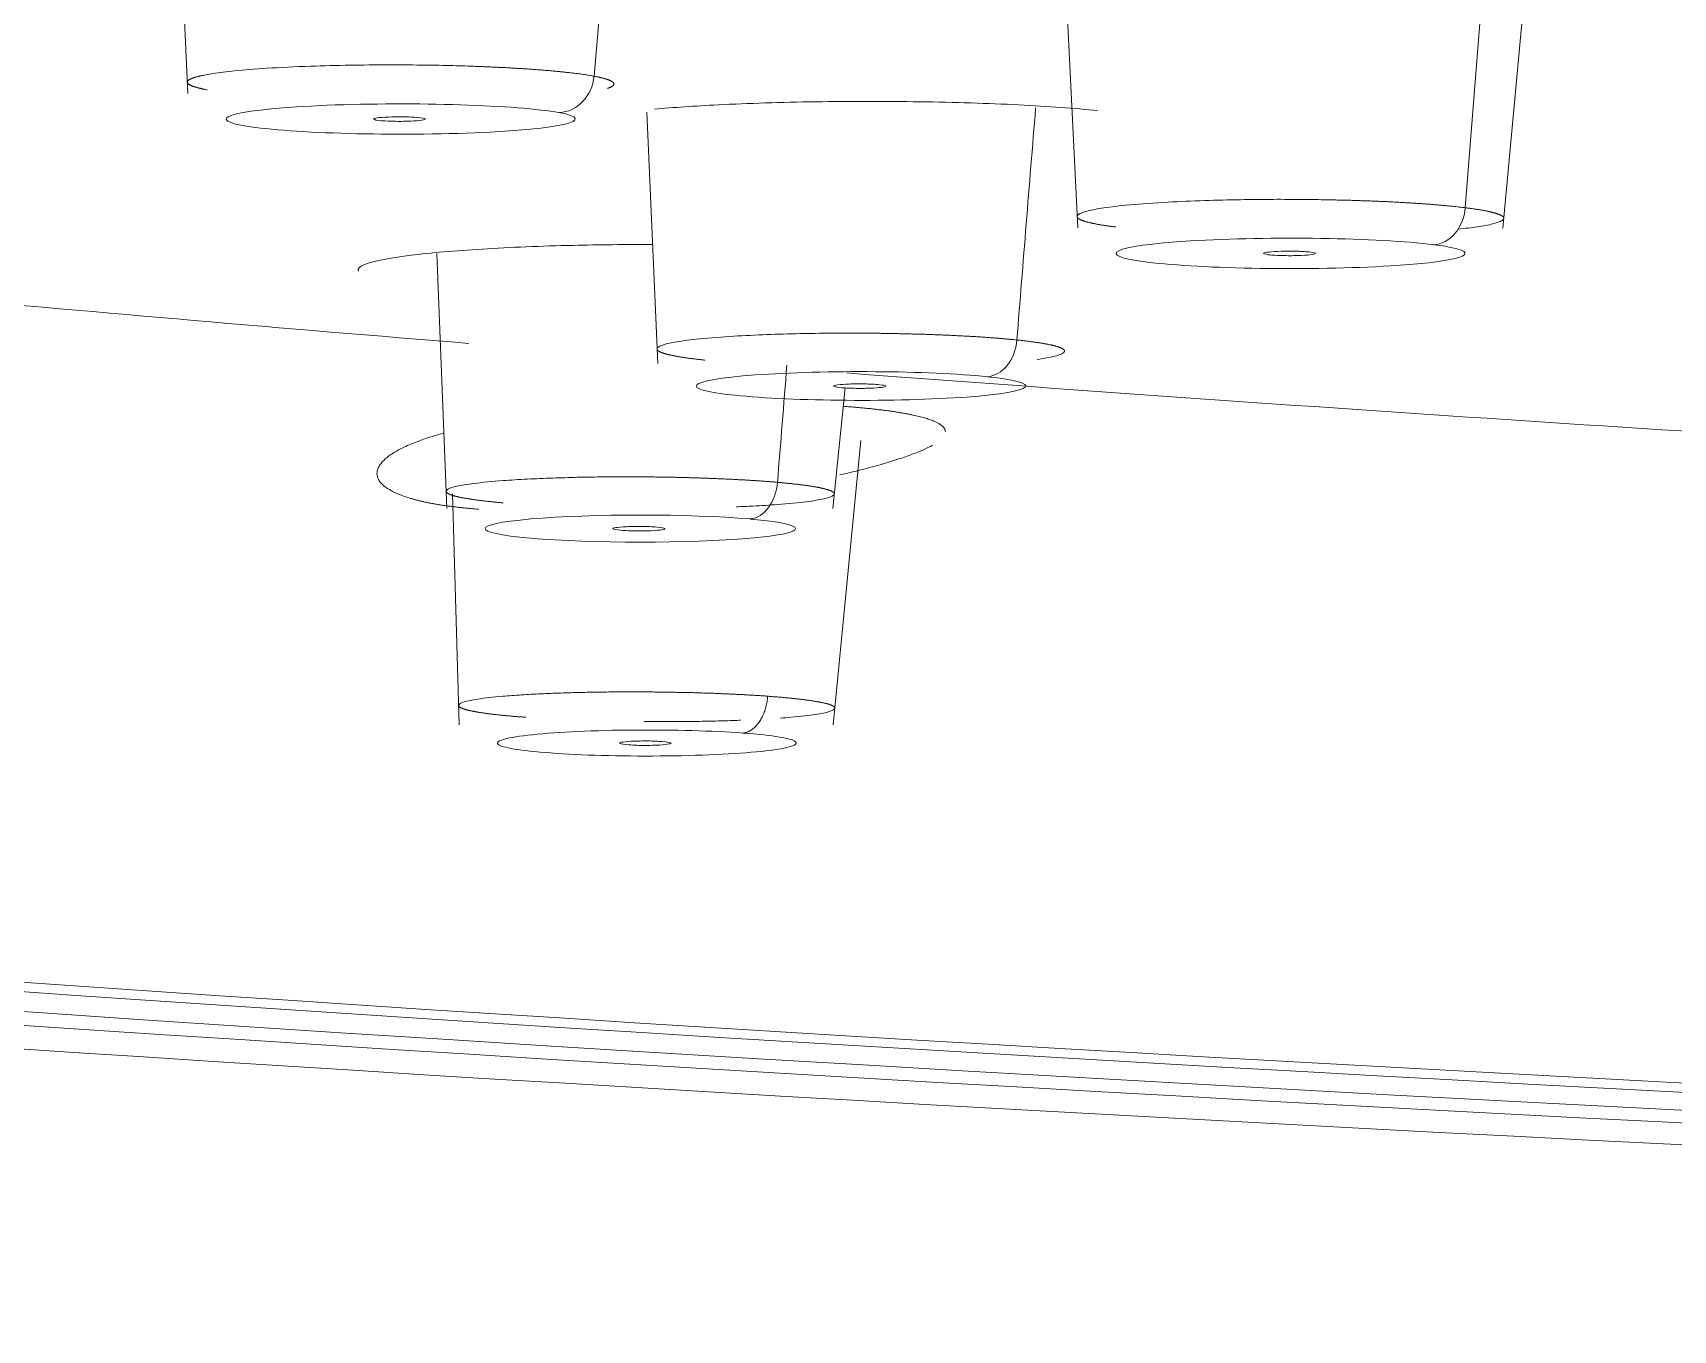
# Model space of a CAD drawing. Extents: x 19821 to 22981, y -91 to 2224.
# Drawn here: x 20616.05 to 20628.71, y 1291.2 to 1301.22 of the extents above; entities that cross this region are included whole.
import ezdxf

# ---------------------------------------------------------------- set-up
doc = ezdxf.new("R2010")
doc.units = 0
doc.header["$LTSCALE"] = 10
doc.header["$MEASUREMENT"] = 0
doc.layers.add('1', color=7, linetype='CONTINUOUS')

msp = doc.modelspace()

# ---------------------------------------------------------------- linework, layer by layer
at = {"layer": '1', "color": 7, "linetype": 'Continuous', "lineweight": 18}
for p, q in [((20617.155, 1302.668), (20617.244, 1300.754)), ((20627.399, 1299.716), (20627.647, 1302.407)), ((20624.028, 1301.508), (20624.116, 1299.717)), ((20620.788, 1300.61), (20620.873, 1298.671)), ((20619.167, 1299.52), (20619.245, 1297.55)), ((20622.224, 1297.55), (20622.319, 1298.482)), ((20622.228, 1295.879), (20622.442, 1298.074)), ((20619.287, 1297.663), (20619.34, 1295.88))]:
    msp.add_line(p, q, dxfattribs=at)
at = {"layer": '1', "color": 7, "linetype": 'Continuous', "lineweight": 13}
for p, q in [((20620.381, 1300.888), (20620.538, 1302.685)), ((20627.108, 1299.873), (20627.308, 1302.401))]:
    msp.add_line(p, q, dxfattribs=at)
at = {"layer": '1', "color": 7, "linetype": 'Continuous', "lineweight": 18}
for centre, major_axis, ratio, start_param, end_param in [((20690.341, 1301.967), (121.8, 0), 0.087156, 1.570796, 4.70718), ((20690.341, 1301.967), (-120.85, 0), 0.087156, 4.712389, 7.853982), ((20690.341, 1301.967), (119.464, 0), 0.087156, 3.216942, 4.712389), ((20690.341, 1302.016), (119.248, 0), 0.087156, 3.248753, 4.705425), ((20620.11, 1300.906), (0.055, 0.295), 0.902753, 3.345852, 4.820168), ((20618.888, 1300.557), (-1.348, 0), 0.087156, 3.578261, 6.718759), ((20618.888, 1300.558), (-1.348, 0), 0.087156, 0.436389, 3.577444), ((20690.341, 1301.967), (-123.486, 0), 0.087156, 0.153054, 1.5633), ((20626.864, 1299.886), (0.037, 0.298), 0.815891, 3.293139, 4.767454), ((20625.76, 1299.52), (-1.348, 0), 0.087156, 3.752784, 6.8933), ((20625.759, 1299.52), (-1.348, 0), 0.087156, 0.610912, 3.751986), ((20623.418, 1298.866), (0.031, 0.298), 0.762823, 3.277182, 4.742541), ((20622.443, 1298.496), (-1.274, 0), 0.087155, 3.840799, 6.980135), ((20622.441, 1298.496), (-1.274, 0), 0.087156, 0.699289, 3.838459), ((20621.587, 1297.768), (0.026, 0.299), 0.703899, 3.265169, 4.721551), ((20620.74, 1297.395), (-1.2, 0), 0.087155, 3.92835, 7.067044), ((20620.737, 1297.395), (-1.2, 0), 0.087156, 0.78689, 3.925315)]:
    msp.add_ellipse(centre, major_axis=major_axis, ratio=ratio, start_param=start_param, end_param=end_param, dxfattribs=at)
at = {"layer": '1', "color": 7, "linetype": 'Continuous', "lineweight": 13}
for start_param, end_param in [(0.707251, 0.820299), (0.857998, 0.973354)]:
    msp.add_ellipse((20690.341, 1305.454), major_axis=(-104, 0), ratio=0.087156, start_param=start_param, end_param=end_param, dxfattribs=at)
at = {"layer": '1', "color": 7, "linetype": 'Continuous', "lineweight": 18}
for points, knots in [([(20617.394, 1300.783), (20617.391, 1300.783), (20617.386, 1300.784), (20617.377, 1300.786), (20617.369, 1300.788), (20617.361, 1300.789), (20617.353, 1300.791), (20617.345, 1300.793), (20617.338, 1300.795), (20617.331, 1300.796), (20617.324, 1300.798), (20617.317, 1300.8), (20617.311, 1300.802), (20617.305, 1300.803), (20617.299, 1300.805), (20617.293, 1300.807), (20617.288, 1300.809), (20617.283, 1300.811), (20617.278, 1300.812), (20617.273, 1300.814), (20617.269, 1300.816), (20617.265, 1300.818), (20617.262, 1300.82), (20617.258, 1300.822), (20617.255, 1300.824), (20617.252, 1300.825), (20617.25, 1300.827), (20617.247, 1300.829), (20617.246, 1300.831), (20617.244, 1300.833), (20617.242, 1300.835), (20617.241, 1300.837), (20617.241, 1300.839), (20617.24, 1300.841), (20617.24, 1300.843), (20617.24, 1300.844), (20617.241, 1300.846), (20617.241, 1300.848), (20617.243, 1300.85), (20617.244, 1300.852), (20617.246, 1300.854), (20617.248, 1300.856), (20617.25, 1300.858), (20617.253, 1300.86), (20617.256, 1300.862), (20617.259, 1300.864), (20617.263, 1300.866), (20617.267, 1300.867), (20617.271, 1300.869), (20617.276, 1300.871), (20617.28, 1300.873), (20617.286, 1300.875), (20617.291, 1300.877), (20617.297, 1300.879), (20617.303, 1300.881), (20617.31, 1300.883), (20617.317, 1300.884), (20617.324, 1300.886), (20617.332, 1300.888), (20617.364, 1300.896), (20617.442, 1300.91), (20617.608, 1300.931), (20617.857, 1300.951), (20618.163, 1300.966), (20618.485, 1300.974), (20618.774, 1300.976), (20619.034, 1300.975), (20619.257, 1300.971), (20619.405, 1300.967), (20619.492, 1300.963), (20619.533, 1300.962), (20619.572, 1300.96), (20619.612, 1300.958), (20619.651, 1300.956), (20619.689, 1300.955), (20619.726, 1300.953), (20619.763, 1300.95), (20619.799, 1300.948), (20619.834, 1300.946), (20619.868, 1300.944), (20619.902, 1300.942), (20619.935, 1300.939), (20619.967, 1300.937), (20619.998, 1300.934), (20620.029, 1300.932), (20620.058, 1300.929), (20620.087, 1300.926), (20620.115, 1300.924), (20620.142, 1300.921), (20620.168, 1300.918), (20620.194, 1300.915), (20620.218, 1300.912), (20620.241, 1300.91), (20620.264, 1300.907), (20620.286, 1300.904), (20620.307, 1300.901), (20620.326, 1300.898), (20620.345, 1300.894), (20620.364, 1300.891), (20620.375, 1300.889), (20620.381, 1300.888)], [0, 0, 0, 0, 0.004085, 0.008179, 0.01228, 0.01639, 0.020507, 0.024632, 0.028765, 0.032907, 0.037056, 0.041213, 0.045379, 0.049552, 0.053733, 0.057922, 0.06212, 0.066325, 0.070538, 0.074759, 0.078989, 0.083226, 0.087471, 0.091725, 0.095986, 0.100255, 0.104533, 0.108818, 0.113111, 0.117413, 0.121722, 0.12604, 0.130365, 0.134698, 0.13904, 0.143389, 0.147747, 0.152113, 0.156486, 0.160868, 0.165258, 0.169655, 0.174061, 0.178475, 0.182897, 0.187327, 0.191765, 0.196211, 0.200665, 0.205127, 0.209597, 0.214075, 0.218561, 0.223056, 0.227558, 0.232069, 0.236587, 0.241114, 0.245648, 0.250191, 0.297762, 0.355246, 0.422636, 0.499927, 0.562657, 0.619022, 0.66901, 0.71261, 0.749816, 0.758314, 0.766783, 0.775225, 0.783637, 0.792021, 0.800377, 0.808705, 0.817003, 0.825274, 0.833516, 0.841729, 0.849914, 0.85807, 0.866198, 0.874297, 0.882368, 0.89041, 0.898424, 0.906409, 0.914365, 0.922293, 0.930193, 0.938063, 0.945905, 0.953719, 0.961504, 0.96926, 0.976988, 0.984687, 0.992358, 1, 1, 1, 1]), ([(20620.381, 1300.888), (20620.383, 1300.888), (20620.389, 1300.887), (20620.398, 1300.885), (20620.406, 1300.883), (20620.414, 1300.882), (20620.422, 1300.88), (20620.43, 1300.878), (20620.437, 1300.876), (20620.444, 1300.875), (20620.451, 1300.873), (20620.458, 1300.871), (20620.464, 1300.869), (20620.47, 1300.868), (20620.476, 1300.866), (20620.482, 1300.864), (20620.487, 1300.862), (20620.492, 1300.86), (20620.497, 1300.858), (20620.501, 1300.857), (20620.506, 1300.855), (20620.51, 1300.853), (20620.513, 1300.851), (20620.517, 1300.849), (20620.52, 1300.847), (20620.523, 1300.845), (20620.525, 1300.844), (20620.527, 1300.842), (20620.529, 1300.84), (20620.531, 1300.838), (20620.532, 1300.836), (20620.533, 1300.834), (20620.534, 1300.832), (20620.535, 1300.83), (20620.535, 1300.828), (20620.535, 1300.826), (20620.534, 1300.824), (20620.533, 1300.823), (20620.532, 1300.821), (20620.531, 1300.819), (20620.529, 1300.817), (20620.527, 1300.815), (20620.525, 1300.813), (20620.522, 1300.811), (20620.519, 1300.809), (20620.516, 1300.807), (20620.512, 1300.805), (20620.508, 1300.803), (20620.504, 1300.801), (20620.499, 1300.8), (20620.495, 1300.798), (20620.49, 1300.796), (20620.486, 1300.795), (20620.485, 1300.794)], [0, 0, 0, 0, 0.018738, 0.037515, 0.05633, 0.075182, 0.094073, 0.113001, 0.131968, 0.150973, 0.170016, 0.189096, 0.208215, 0.227372, 0.246567, 0.2658, 0.285071, 0.304379, 0.323726, 0.343111, 0.362534, 0.381995, 0.401494, 0.42103, 0.440605, 0.460218, 0.479868, 0.499557, 0.519284, 0.539048, 0.558851, 0.578691, 0.598569, 0.618486, 0.63844, 0.658432, 0.678462, 0.69853, 0.718636, 0.73878, 0.758962, 0.779181, 0.799439, 0.819734, 0.840067, 0.860439, 0.880848, 0.901294, 0.921779, 0.942302, 0.962862, 0.983461, 1, 1, 1, 1]), ([(20620.847, 1300.634), (20620.993, 1300.647), (20621.373, 1300.672), (20622.083, 1300.695), (20622.902, 1300.695), (20623.689, 1300.67), (20624.093, 1300.641), (20624.272, 1300.622)], [0, 0, 0, 0, 0.162315, 0.371736, 0.581157, 0.790579, 1, 1, 1, 1]), ([(20624.409, 1299.724), (20624.405, 1299.724), (20624.397, 1299.725), (20624.386, 1299.727), (20624.374, 1299.728), (20624.363, 1299.73), (20624.351, 1299.731), (20624.34, 1299.733), (20624.33, 1299.734), (20624.319, 1299.736), (20624.309, 1299.738), (20624.299, 1299.739), (20624.289, 1299.741), (20624.279, 1299.743), (20624.27, 1299.744), (20624.261, 1299.746), (20624.252, 1299.748), (20624.243, 1299.75), (20624.235, 1299.751), (20624.227, 1299.753), (20624.219, 1299.755), (20624.211, 1299.757), (20624.204, 1299.758), (20624.197, 1299.76), (20624.19, 1299.762), (20624.183, 1299.764), (20624.177, 1299.765), (20624.171, 1299.767), (20624.165, 1299.769), (20624.16, 1299.771), (20624.154, 1299.773), (20624.149, 1299.775), (20624.145, 1299.777), (20624.14, 1299.778), (20624.136, 1299.78), (20624.133, 1299.782), (20624.129, 1299.784), (20624.126, 1299.786), (20624.123, 1299.788), (20624.121, 1299.79), (20624.118, 1299.792), (20624.117, 1299.794), (20624.115, 1299.796), (20624.114, 1299.797), (20624.113, 1299.799), (20624.112, 1299.801), (20624.112, 1299.803), (20624.112, 1299.805), (20624.112, 1299.807), (20624.112, 1299.809), (20624.113, 1299.811), (20624.115, 1299.813), (20624.116, 1299.815), (20624.118, 1299.817), (20624.12, 1299.819), (20624.123, 1299.821), (20624.126, 1299.823), (20624.129, 1299.825), (20624.133, 1299.827), (20624.149, 1299.835), (20624.196, 1299.85), (20624.316, 1299.873), (20624.517, 1299.896), (20624.786, 1299.916), (20625.083, 1299.928), (20625.361, 1299.935), (20625.617, 1299.938), (20625.843, 1299.937), (20625.996, 1299.935), (20626.088, 1299.933), (20626.131, 1299.932), (20626.173, 1299.931), (20626.215, 1299.93), (20626.257, 1299.929), (20626.298, 1299.927), (20626.338, 1299.926), (20626.378, 1299.925), (20626.418, 1299.923), (20626.457, 1299.921), (20626.495, 1299.92), (20626.532, 1299.918), (20626.569, 1299.916), (20626.606, 1299.914), (20626.641, 1299.912), (20626.676, 1299.91), (20626.711, 1299.908), (20626.744, 1299.906), (20626.777, 1299.904), (20626.809, 1299.901), (20626.84, 1299.899), (20626.871, 1299.896), (20626.9, 1299.894), (20626.929, 1299.891), (20626.957, 1299.889), (20626.985, 1299.886), (20627.011, 1299.884), (20627.037, 1299.881), (20627.061, 1299.878), (20627.085, 1299.875), (20627.101, 1299.874), (20627.108, 1299.873)], [0, 0, 0, 0, 0.004085, 0.008179, 0.01228, 0.01639, 0.020507, 0.024632, 0.028765, 0.032907, 0.037056, 0.041213, 0.045379, 0.049552, 0.053733, 0.057922, 0.06212, 0.066325, 0.070538, 0.074759, 0.078989, 0.083226, 0.087471, 0.091725, 0.095986, 0.100255, 0.104533, 0.108818, 0.113111, 0.117413, 0.121722, 0.12604, 0.130365, 0.134698, 0.13904, 0.143389, 0.147747, 0.152113, 0.156486, 0.160868, 0.165258, 0.169655, 0.174061, 0.178475, 0.182897, 0.187327, 0.191765, 0.196211, 0.200665, 0.205127, 0.209597, 0.214075, 0.218561, 0.223056, 0.227558, 0.232069, 0.236587, 0.241114, 0.245648, 0.250191, 0.297762, 0.355246, 0.422636, 0.499927, 0.562657, 0.619022, 0.66901, 0.71261, 0.749816, 0.758314, 0.766783, 0.775225, 0.783637, 0.792021, 0.800377, 0.808705, 0.817003, 0.825274, 0.833516, 0.841729, 0.849914, 0.85807, 0.866198, 0.874297, 0.882368, 0.89041, 0.898424, 0.906409, 0.914365, 0.922293, 0.930193, 0.938063, 0.945905, 0.953719, 0.961504, 0.96926, 0.976988, 0.984687, 0.992358, 1, 1, 1, 1]), ([(20627.108, 1299.873), (20627.112, 1299.872), (20627.12, 1299.871), (20627.132, 1299.87), (20627.144, 1299.868), (20627.155, 1299.867), (20627.166, 1299.865), (20627.177, 1299.863), (20627.188, 1299.862), (20627.198, 1299.86), (20627.209, 1299.859), (20627.219, 1299.857), (20627.229, 1299.855), (20627.238, 1299.854), (20627.248, 1299.852), (20627.257, 1299.85), (20627.266, 1299.848), (20627.274, 1299.847), (20627.283, 1299.845), (20627.291, 1299.843), (20627.299, 1299.842), (20627.306, 1299.84), (20627.314, 1299.838), (20627.321, 1299.836), (20627.328, 1299.834), (20627.334, 1299.833), (20627.341, 1299.831), (20627.347, 1299.829), (20627.353, 1299.827), (20627.358, 1299.825), (20627.363, 1299.823), (20627.368, 1299.822), (20627.373, 1299.82), (20627.377, 1299.818), (20627.381, 1299.816), (20627.385, 1299.814), (20627.388, 1299.812), (20627.392, 1299.81), (20627.394, 1299.808), (20627.397, 1299.806), (20627.399, 1299.805), (20627.401, 1299.803), (20627.403, 1299.801), (20627.404, 1299.799), (20627.405, 1299.797), (20627.406, 1299.795), (20627.406, 1299.793), (20627.406, 1299.791), (20627.406, 1299.789), (20627.405, 1299.787), (20627.404, 1299.785), (20627.403, 1299.783), (20627.402, 1299.781), (20627.4, 1299.779), (20627.397, 1299.777), (20627.395, 1299.775), (20627.392, 1299.774), (20627.389, 1299.772), (20627.385, 1299.77), (20627.369, 1299.762), (20627.322, 1299.746), (20627.213, 1299.725), (20627.108, 1299.713), (20627.052, 1299.707)], [0, 0, 0, 0, 0.010015, 0.02005, 0.030106, 0.040182, 0.050278, 0.060395, 0.070532, 0.080689, 0.090866, 0.101064, 0.111283, 0.121521, 0.13178, 0.142059, 0.152359, 0.162678, 0.173019, 0.183379, 0.19376, 0.204161, 0.214582, 0.225024, 0.235486, 0.245968, 0.25647, 0.266993, 0.277536, 0.288099, 0.298683, 0.309287, 0.319911, 0.330556, 0.34122, 0.351905, 0.362611, 0.373336, 0.384082, 0.394848, 0.405634, 0.416441, 0.427268, 0.438115, 0.448982, 0.45987, 0.470777, 0.481705, 0.492654, 0.503622, 0.514611, 0.52562, 0.536649, 0.547698, 0.558768, 0.569858, 0.580968, 0.592098, 0.603249, 0.614419, 0.730999, 0.872115, 1, 1, 1, 1]), ([(20618.563, 1299.383), (20618.55, 1299.403), (20618.603, 1299.447), (20618.931, 1299.508), (20619.493, 1299.557), (20620.161, 1299.584), (20620.626, 1299.589), (20620.833, 1299.589)], [0, 0, 0, 0, 0.192463, 0.405435, 0.618406, 0.831377, 1, 1, 1, 1]), ([(20621.236, 1298.696), (20621.232, 1298.696), (20621.223, 1298.697), (20621.21, 1298.699), (20621.197, 1298.7), (20621.184, 1298.702), (20621.172, 1298.703), (20621.16, 1298.705), (20621.148, 1298.706), (20621.136, 1298.707), (20621.125, 1298.709), (20621.113, 1298.71), (20621.102, 1298.712), (20621.092, 1298.714), (20621.081, 1298.715), (20621.071, 1298.717), (20621.06, 1298.718), (20621.05, 1298.72), (20621.041, 1298.721), (20621.031, 1298.723), (20621.022, 1298.725), (20621.013, 1298.726), (20621.004, 1298.728), (20620.996, 1298.73), (20620.988, 1298.731), (20620.98, 1298.733), (20620.972, 1298.735), (20620.965, 1298.736), (20620.957, 1298.738), (20620.95, 1298.74), (20620.944, 1298.741), (20620.937, 1298.743), (20620.931, 1298.745), (20620.925, 1298.747), (20620.92, 1298.748), (20620.915, 1298.75), (20620.91, 1298.752), (20620.905, 1298.753), (20620.9, 1298.755), (20620.896, 1298.757), (20620.892, 1298.759), (20620.889, 1298.761), (20620.885, 1298.762), (20620.882, 1298.764), (20620.879, 1298.766), (20620.877, 1298.768), (20620.875, 1298.769), (20620.873, 1298.771), (20620.871, 1298.773), (20620.87, 1298.775), (20620.869, 1298.777), (20620.869, 1298.778), (20620.868, 1298.78), (20620.868, 1298.782), (20620.868, 1298.784), (20620.869, 1298.786), (20620.87, 1298.788), (20620.871, 1298.789), (20620.872, 1298.791), (20620.88, 1298.799), (20620.909, 1298.814), (20621.001, 1298.836), (20621.169, 1298.859), (20621.404, 1298.878), (20621.672, 1298.892), (20621.928, 1298.9), (20622.168, 1298.904), (20622.383, 1298.905), (20622.531, 1298.904), (20622.619, 1298.902), (20622.66, 1298.902), (20622.7, 1298.901), (20622.74, 1298.9), (20622.78, 1298.899), (20622.82, 1298.898), (20622.859, 1298.897), (20622.898, 1298.896), (20622.937, 1298.895), (20622.975, 1298.894), (20623.013, 1298.892), (20623.05, 1298.891), (20623.087, 1298.889), (20623.123, 1298.888), (20623.159, 1298.886), (20623.194, 1298.884), (20623.229, 1298.882), (20623.263, 1298.881), (20623.296, 1298.879), (20623.329, 1298.877), (20623.361, 1298.875), (20623.393, 1298.873), (20623.424, 1298.87), (20623.454, 1298.868), (20623.484, 1298.866), (20623.513, 1298.864), (20623.541, 1298.861), (20623.568, 1298.859), (20623.595, 1298.856), (20623.621, 1298.854), (20623.638, 1298.852), (20623.646, 1298.851)], [0, 0, 0, 0, 0.004177, 0.008358, 0.012545, 0.016736, 0.020932, 0.025132, 0.029338, 0.033548, 0.037763, 0.041983, 0.046207, 0.050436, 0.054671, 0.05891, 0.063153, 0.067402, 0.071655, 0.075913, 0.080176, 0.084444, 0.088717, 0.092994, 0.097276, 0.101563, 0.105855, 0.110152, 0.114453, 0.11876, 0.123071, 0.127387, 0.131708, 0.136033, 0.140364, 0.144699, 0.149039, 0.153384, 0.157734, 0.162089, 0.166448, 0.170813, 0.175182, 0.179556, 0.183935, 0.188319, 0.192708, 0.197101, 0.201499, 0.205903, 0.210311, 0.214724, 0.219142, 0.223564, 0.227992, 0.232425, 0.236862, 0.241304, 0.245751, 0.250203, 0.297933, 0.355466, 0.4228, 0.499933, 0.562539, 0.618842, 0.668829, 0.71249, 0.749814, 0.758139, 0.766446, 0.774737, 0.783011, 0.791268, 0.799508, 0.807731, 0.815938, 0.824127, 0.8323, 0.840455, 0.848594, 0.856715, 0.86482, 0.872908, 0.880979, 0.889033, 0.897069, 0.905089, 0.913092, 0.921078, 0.929047, 0.936999, 0.944933, 0.952851, 0.960752, 0.968636, 0.976502, 0.984352, 0.992184, 1, 1, 1, 1]), ([(20623.646, 1298.851), (20623.65, 1298.851), (20623.659, 1298.85), (20623.672, 1298.849), (20623.685, 1298.847), (20623.697, 1298.846), (20623.71, 1298.844), (20623.722, 1298.843), (20623.734, 1298.841), (20623.746, 1298.84), (20623.757, 1298.838), (20623.768, 1298.837), (20623.779, 1298.835), (20623.79, 1298.834), (20623.801, 1298.832), (20623.811, 1298.831), (20623.821, 1298.829), (20623.831, 1298.828), (20623.841, 1298.826), (20623.851, 1298.824), (20623.86, 1298.823), (20623.869, 1298.821), (20623.877, 1298.819), (20623.886, 1298.818), (20623.894, 1298.816), (20623.902, 1298.814), (20623.91, 1298.813), (20623.917, 1298.811), (20623.924, 1298.809), (20623.931, 1298.808), (20623.938, 1298.806), (20623.944, 1298.804), (20623.951, 1298.803), (20623.956, 1298.801), (20623.962, 1298.799), (20623.967, 1298.797), (20623.972, 1298.796), (20623.977, 1298.794), (20623.982, 1298.792), (20623.986, 1298.79), (20623.99, 1298.789), (20623.993, 1298.787), (20623.997, 1298.785), (20624, 1298.783), (20624.002, 1298.781), (20624.005, 1298.78), (20624.007, 1298.778), (20624.009, 1298.776), (20624.011, 1298.774), (20624.012, 1298.772), (20624.013, 1298.771), (20624.013, 1298.769), (20624.014, 1298.767), (20624.014, 1298.765), (20624.014, 1298.763), (20624.013, 1298.762), (20624.012, 1298.76), (20624.011, 1298.758), (20624.01, 1298.756), (20624.002, 1298.749), (20623.973, 1298.734), (20623.899, 1298.716), (20623.831, 1298.705), (20623.803, 1298.701)], [0, 0, 0, 0, 0.010722, 0.021456, 0.032203, 0.042964, 0.053737, 0.064523, 0.075322, 0.086134, 0.096959, 0.107797, 0.118647, 0.129511, 0.140388, 0.151277, 0.162179, 0.173095, 0.184023, 0.194964, 0.205918, 0.216884, 0.227864, 0.238856, 0.249862, 0.26088, 0.271911, 0.282955, 0.294012, 0.305082, 0.316165, 0.32726, 0.338368, 0.34949, 0.360624, 0.371771, 0.38293, 0.394103, 0.405288, 0.416487, 0.427698, 0.438922, 0.450158, 0.461408, 0.47267, 0.483945, 0.495234, 0.506534, 0.517848, 0.529175, 0.540514, 0.551866, 0.563231, 0.574608, 0.585999, 0.597402, 0.608818, 0.620247, 0.631689, 0.643143, 0.765523, 0.91335, 1, 1, 1, 1]), ([(20622.306, 1298.339), (20622.312, 1298.339), (20622.325, 1298.338), (20622.345, 1298.336), (20622.363, 1298.335), (20622.382, 1298.333), (20622.401, 1298.332), (20622.419, 1298.33), (20622.437, 1298.328), (20622.455, 1298.327), (20622.472, 1298.325), (20622.489, 1298.323), (20622.506, 1298.322), (20622.523, 1298.32), (20622.54, 1298.318), (20622.556, 1298.316), (20622.572, 1298.314), (20622.588, 1298.312), (20622.603, 1298.311), (20622.619, 1298.309), (20622.634, 1298.307), (20622.649, 1298.305), (20622.663, 1298.303), (20622.678, 1298.301), (20622.692, 1298.299), (20622.706, 1298.297), (20622.719, 1298.294), (20622.733, 1298.292), (20622.746, 1298.29), (20622.759, 1298.288), (20622.772, 1298.286), (20622.784, 1298.283), (20622.796, 1298.281), (20622.808, 1298.279), (20622.82, 1298.277), (20622.832, 1298.274), (20622.856, 1298.269), (20622.891, 1298.261), (20622.934, 1298.25), (20622.971, 1298.238), (20623.016, 1298.221), (20623.058, 1298.199), (20623.088, 1298.171), (20623.094, 1298.151), (20623.094, 1298.141)], [0, 0, 0, 0, 0.013337, 0.026625, 0.039863, 0.053054, 0.0662, 0.079301, 0.092358, 0.105375, 0.118351, 0.131289, 0.14419, 0.157055, 0.169887, 0.182686, 0.195455, 0.208194, 0.220905, 0.233591, 0.246252, 0.25889, 0.271507, 0.284105, 0.296684, 0.309247, 0.321796, 0.334332, 0.346856, 0.359371, 0.371877, 0.384378, 0.396873, 0.409366, 0.421857, 0.434349, 0.446842, 0.502349, 0.557785, 0.613287, 0.668992, 0.780521, 0.891754, 1, 1, 1, 1]), ([(20619.488, 1297.545), (20619.482, 1297.545), (20619.47, 1297.546), (20619.451, 1297.548), (20619.433, 1297.549), (20619.415, 1297.551), (20619.397, 1297.552), (20619.38, 1297.554), (20619.363, 1297.556), (20619.345, 1297.558), (20619.329, 1297.56), (20619.312, 1297.562), (20619.295, 1297.564), (20619.279, 1297.566), (20619.263, 1297.568), (20619.247, 1297.57), (20619.231, 1297.572), (20619.216, 1297.574), (20619.201, 1297.577), (20619.186, 1297.579), (20619.171, 1297.582), (20619.156, 1297.584), (20619.142, 1297.587), (20619.128, 1297.589), (20619.114, 1297.592), (20619.1, 1297.595), (20619.087, 1297.598), (20619.074, 1297.6), (20619.061, 1297.603), (20619.048, 1297.606), (20619.035, 1297.609), (20619.023, 1297.612), (20619.01, 1297.615), (20618.998, 1297.619), (20618.987, 1297.622), (20618.975, 1297.625), (20618.951, 1297.632), (20618.915, 1297.644), (20618.872, 1297.66), (20618.833, 1297.677), (20618.788, 1297.702), (20618.744, 1297.734), (20618.712, 1297.775), (20618.701, 1297.819), (20618.711, 1297.864), (20618.742, 1297.91), (20618.794, 1297.956), (20618.867, 1298.002), (20618.962, 1298.047), (20619.078, 1298.09), (20619.17, 1298.119), (20619.219, 1298.133), (20619.221, 1298.133)], [0, 0, 0, 0, 0.007055, 0.014092, 0.021113, 0.028118, 0.035107, 0.042082, 0.049044, 0.055993, 0.062929, 0.069855, 0.076769, 0.083674, 0.09057, 0.097458, 0.104339, 0.111213, 0.118081, 0.124944, 0.131803, 0.138659, 0.145512, 0.152363, 0.159213, 0.166063, 0.172914, 0.179767, 0.186621, 0.193479, 0.200341, 0.207207, 0.214079, 0.220957, 0.227842, 0.234736, 0.241638, 0.272432, 0.303167, 0.333908, 0.364726, 0.42717, 0.489524, 0.552183, 0.615128, 0.678262, 0.740865, 0.805012, 0.868794, 0.932881, 0.997927, 1, 1, 1, 1]), ([(20619.678, 1297.594), (20619.673, 1297.594), (20619.664, 1297.595), (20619.65, 1297.596), (20619.637, 1297.597), (20619.624, 1297.599), (20619.61, 1297.6), (20619.598, 1297.601), (20619.585, 1297.603), (20619.572, 1297.604), (20619.56, 1297.605), (20619.548, 1297.607), (20619.536, 1297.608), (20619.524, 1297.609), (20619.512, 1297.611), (20619.501, 1297.612), (20619.49, 1297.613), (20619.479, 1297.615), (20619.468, 1297.616), (20619.458, 1297.618), (20619.447, 1297.619), (20619.437, 1297.621), (20619.427, 1297.622), (20619.418, 1297.624), (20619.408, 1297.625), (20619.399, 1297.627), (20619.39, 1297.628), (20619.381, 1297.63), (20619.373, 1297.631), (20619.365, 1297.633), (20619.357, 1297.634), (20619.349, 1297.636), (20619.341, 1297.638), (20619.334, 1297.639), (20619.327, 1297.641), (20619.32, 1297.642), (20619.314, 1297.644), (20619.308, 1297.646), (20619.302, 1297.647), (20619.296, 1297.649), (20619.291, 1297.65), (20619.285, 1297.652), (20619.28, 1297.654), (20619.276, 1297.655), (20619.271, 1297.657), (20619.267, 1297.659), (20619.263, 1297.66), (20619.26, 1297.662), (20619.257, 1297.664), (20619.254, 1297.665), (20619.251, 1297.667), (20619.248, 1297.669), (20619.246, 1297.67), (20619.244, 1297.672), (20619.243, 1297.674), (20619.242, 1297.675), (20619.241, 1297.677), (20619.24, 1297.679), (20619.239, 1297.68), (20619.239, 1297.688), (20619.252, 1297.702), (20619.317, 1297.723), (20619.452, 1297.745), (20619.644, 1297.764), (20619.858, 1297.777), (20620.053, 1297.785), (20620.244, 1297.791), (20620.423, 1297.794), (20620.586, 1297.795), (20620.703, 1297.795), (20620.777, 1297.794), (20620.816, 1297.794), (20620.855, 1297.793), (20620.893, 1297.793), (20620.932, 1297.792), (20620.97, 1297.791), (20621.009, 1297.791), (20621.046, 1297.79), (20621.084, 1297.789), (20621.121, 1297.788), (20621.158, 1297.787), (20621.195, 1297.786), (20621.231, 1297.784), (20621.267, 1297.783), (20621.302, 1297.782), (20621.337, 1297.78), (20621.372, 1297.779), (20621.406, 1297.777), (20621.44, 1297.776), (20621.473, 1297.774), (20621.505, 1297.772), (20621.537, 1297.771), (20621.568, 1297.769), (20621.599, 1297.767), (20621.629, 1297.765), (20621.659, 1297.763), (20621.688, 1297.761), (20621.716, 1297.759), (20621.744, 1297.757), (20621.771, 1297.755), (20621.789, 1297.753), (20621.797, 1297.752)], [0, 0, 0, 0, 0.004177, 0.00836, 0.012546, 0.016738, 0.020934, 0.025136, 0.029341, 0.033552, 0.037767, 0.041987, 0.046212, 0.050442, 0.054676, 0.058915, 0.063159, 0.067408, 0.071661, 0.07592, 0.080183, 0.08445, 0.088723, 0.093, 0.097282, 0.101569, 0.105861, 0.110158, 0.114459, 0.118765, 0.123076, 0.127392, 0.131712, 0.136038, 0.140368, 0.144703, 0.149042, 0.153387, 0.157737, 0.162091, 0.16645, 0.170814, 0.175183, 0.179556, 0.183935, 0.188318, 0.192706, 0.197099, 0.201497, 0.2059, 0.210307, 0.214719, 0.219137, 0.223559, 0.227986, 0.232418, 0.236854, 0.241296, 0.245743, 0.250194, 0.297933, 0.355462, 0.422782, 0.499893, 0.552526, 0.600777, 0.644639, 0.684106, 0.71917, 0.749828, 0.758151, 0.766457, 0.774746, 0.783019, 0.791275, 0.799514, 0.807736, 0.815942, 0.82413, 0.832302, 0.840457, 0.848595, 0.856716, 0.86482, 0.872907, 0.880977, 0.889031, 0.897067, 0.905087, 0.91309, 0.921075, 0.929044, 0.936996, 0.944931, 0.952849, 0.96075, 0.968634, 0.976501, 0.984351, 0.992184, 1, 1, 1, 1]), ([(20621.797, 1297.752), (20621.802, 1297.752), (20621.811, 1297.751), (20621.825, 1297.75), (20621.838, 1297.749), (20621.851, 1297.747), (20621.864, 1297.746), (20621.877, 1297.745), (20621.89, 1297.743), (20621.903, 1297.742), (20621.915, 1297.741), (20621.927, 1297.739), (20621.939, 1297.738), (20621.951, 1297.737), (20621.962, 1297.735), (20621.974, 1297.734), (20621.985, 1297.733), (20621.996, 1297.731), (20622.007, 1297.73), (20622.017, 1297.728), (20622.028, 1297.727), (20622.038, 1297.725), (20622.047, 1297.724), (20622.057, 1297.722), (20622.067, 1297.721), (20622.076, 1297.719), (20622.085, 1297.718), (20622.093, 1297.716), (20622.102, 1297.715), (20622.11, 1297.713), (20622.118, 1297.712), (20622.126, 1297.71), (20622.133, 1297.708), (20622.141, 1297.707), (20622.148, 1297.705), (20622.154, 1297.704), (20622.161, 1297.702), (20622.167, 1297.7), (20622.173, 1297.699), (20622.179, 1297.697), (20622.184, 1297.696), (20622.19, 1297.694), (20622.195, 1297.692), (20622.199, 1297.691), (20622.204, 1297.689), (20622.208, 1297.687), (20622.212, 1297.686), (20622.215, 1297.684), (20622.218, 1297.682), (20622.221, 1297.681), (20622.224, 1297.679), (20622.227, 1297.677), (20622.229, 1297.676), (20622.231, 1297.674), (20622.232, 1297.672), (20622.234, 1297.671), (20622.235, 1297.669), (20622.235, 1297.667), (20622.236, 1297.665), (20622.236, 1297.658), (20622.223, 1297.644), (20622.159, 1297.623), (20622.024, 1297.601), (20621.831, 1297.582), (20621.636, 1297.57), (20621.524, 1297.565), (20621.48, 1297.563)], [0, 0, 0, 0, 0.007132, 0.014272, 0.021421, 0.028578, 0.035744, 0.042919, 0.050102, 0.057294, 0.064495, 0.071704, 0.078922, 0.086148, 0.093383, 0.100627, 0.107879, 0.11514, 0.122409, 0.129687, 0.136974, 0.144269, 0.151573, 0.158885, 0.166206, 0.173536, 0.180874, 0.188221, 0.195576, 0.20294, 0.210313, 0.217694, 0.225084, 0.232482, 0.239889, 0.247304, 0.254728, 0.262161, 0.269602, 0.277052, 0.28451, 0.291977, 0.299452, 0.306936, 0.314429, 0.32193, 0.329439, 0.336957, 0.344484, 0.352019, 0.359563, 0.367115, 0.374676, 0.382246, 0.389823, 0.39741, 0.405005, 0.412608, 0.42022, 0.427841, 0.509223, 0.607551, 0.722777, 0.854847, 0.944767, 1, 1, 1, 1]), ([(20619.854, 1295.938), (20619.849, 1295.938), (20619.84, 1295.939), (20619.825, 1295.94), (20619.811, 1295.941), (20619.798, 1295.942), (20619.784, 1295.943), (20619.77, 1295.944), (20619.757, 1295.945), (20619.744, 1295.946), (20619.731, 1295.948), (20619.718, 1295.949), (20619.705, 1295.95), (20619.693, 1295.951), (20619.68, 1295.952), (20619.668, 1295.954), (20619.656, 1295.955), (20619.644, 1295.956), (20619.632, 1295.958), (20619.62, 1295.959), (20619.609, 1295.96), (20619.598, 1295.961), (20619.587, 1295.963), (20619.576, 1295.964), (20619.566, 1295.965), (20619.555, 1295.967), (20619.545, 1295.968), (20619.535, 1295.97), (20619.525, 1295.971), (20619.516, 1295.972), (20619.506, 1295.974), (20619.497, 1295.975), (20619.488, 1295.977), (20619.479, 1295.978), (20619.471, 1295.98), (20619.463, 1295.981), (20619.455, 1295.983), (20619.447, 1295.984), (20619.439, 1295.986), (20619.432, 1295.987), (20619.425, 1295.989), (20619.418, 1295.99), (20619.412, 1295.992), (20619.405, 1295.993), (20619.399, 1295.995), (20619.394, 1295.996), (20619.388, 1295.998), (20619.383, 1296), (20619.378, 1296.001), (20619.373, 1296.003), (20619.369, 1296.004), (20619.364, 1296.006), (20619.36, 1296.008), (20619.357, 1296.009), (20619.353, 1296.011), (20619.35, 1296.012), (20619.347, 1296.014), (20619.345, 1296.016), (20619.343, 1296.017), (20619.338, 1296.022), (20619.335, 1296.025), (20619.335, 1296.029)], [0, 0, 0, 0, 0.014775, 0.029579, 0.04441, 0.059269, 0.074155, 0.08907, 0.104013, 0.118983, 0.133982, 0.149008, 0.164062, 0.179144, 0.194255, 0.209393, 0.224559, 0.239753, 0.254975, 0.270225, 0.285503, 0.30081, 0.316144, 0.331506, 0.346897, 0.362315, 0.377762, 0.393236, 0.408739, 0.42427, 0.439829, 0.455417, 0.471032, 0.486676, 0.502348, 0.518048, 0.533776, 0.549532, 0.565317, 0.58113, 0.596971, 0.612841, 0.628739, 0.644665, 0.660619, 0.676602, 0.692613, 0.708653, 0.72472, 0.740817, 0.756941, 0.773094, 0.789276, 0.805486, 0.821724, 0.837991, 0.854286, 0.870609, 0.886962, 0.903342, 1, 1, 1, 1]), ([(20622.179, 1296.042), (20622.18, 1296.042), (20622.183, 1296.041), (20622.188, 1296.04), (20622.193, 1296.039), (20622.198, 1296.037), (20622.203, 1296.035), (20622.207, 1296.034), (20622.211, 1296.032), (20622.215, 1296.031), (20622.219, 1296.029), (20622.223, 1296.027), (20622.226, 1296.026), (20622.228, 1296.024), (20622.231, 1296.022), (20622.233, 1296.021), (20622.241, 1296.014), (20622.243, 1296.001), (20622.204, 1295.98), (20622.098, 1295.958), (20621.953, 1295.942), (20621.846, 1295.933), (20621.817, 1295.931)], [0, 0, 0, 0, 0.006458, 0.019445, 0.032458, 0.045497, 0.058561, 0.071652, 0.084768, 0.097909, 0.111077, 0.12427, 0.137489, 0.150733, 0.164003, 0.177299, 0.190621, 0.329036, 0.496896, 0.694118, 0.920602, 1, 1, 1, 1]), ([(20621.513, 1295.915), (20621.493, 1295.914), (20621.424, 1295.912), (20621.308, 1295.908), (20621.167, 1295.906), (20621.036, 1295.904), (20620.939, 1295.904), (20620.873, 1295.904), (20620.831, 1295.904), (20620.796, 1295.904), (20620.774, 1295.904), (20620.766, 1295.905)], [0, 0, 0, 0, 0.09039, 0.298851, 0.488313, 0.658787, 0.810284, 0.863208, 0.915945, 0.968493, 1, 1, 1, 1])]:
    msp.add_open_spline(points, degree=3, knots=knots, dxfattribs=at)
at = {"layer": '1', "color": 7, "linetype": 'Continuous', "lineweight": 13}
for points in [[(20623.646, 1298.851), (20623.694, 1299.449), (20623.742, 1300.046), (20623.791, 1300.644)], [(20621.797, 1297.752), (20621.822, 1298.054), (20621.846, 1298.356), (20621.87, 1298.657)]]:
    msp.add_open_spline(points, degree=3, dxfattribs=at)
at = {"layer": '1', "color": 7, "linetype": 'Continuous', "lineweight": 18}
for points in [[(20619.061, 1300.565), (20619.034, 1300.568), (20618.974, 1300.574), (20618.846, 1300.575), (20618.738, 1300.571), (20618.67, 1300.561), (20618.681, 1300.554), (20618.697, 1300.55)], [(20618.697, 1300.55), (20618.724, 1300.546), (20618.784, 1300.54), (20618.912, 1300.539), (20619.02, 1300.543), (20619.088, 1300.553), (20619.078, 1300.56), (20619.061, 1300.565)], [(20625.916, 1299.53), (20625.882, 1299.533), (20625.812, 1299.538), (20625.683, 1299.537), (20625.585, 1299.531), (20625.537, 1299.521), (20625.562, 1299.514), (20625.587, 1299.51)], [(20625.587, 1299.51), (20625.621, 1299.506), (20625.691, 1299.502), (20625.82, 1299.502), (20625.918, 1299.508), (20625.966, 1299.519), (20625.941, 1299.526), (20625.916, 1299.53)], [(20622.586, 1298.506), (20622.548, 1298.509), (20622.474, 1298.513), (20622.346, 1298.512), (20622.254, 1298.505), (20622.217, 1298.495), (20622.249, 1298.488), (20622.278, 1298.484)], [(20622.278, 1298.484), (20622.315, 1298.481), (20622.389, 1298.477), (20622.518, 1298.478), (20622.609, 1298.485), (20622.647, 1298.496), (20622.614, 1298.503), (20622.586, 1298.506)], [(20620.869, 1297.407), (20620.829, 1297.409), (20620.751, 1297.413), (20620.624, 1297.41), (20620.54, 1297.403), (20620.513, 1297.392), (20620.552, 1297.385), (20620.585, 1297.382)], [(20620.585, 1297.382), (20620.625, 1297.379), (20620.703, 1297.376), (20620.83, 1297.378), (20620.914, 1297.385), (20620.941, 1297.396), (20620.901, 1297.403), (20620.869, 1297.407)], [(20621.531, 1295.816), (20621.409, 1295.825), (20621.147, 1295.837), (20620.685, 1295.842), (20620.243, 1295.831), (20619.882, 1295.805), (20619.661, 1295.77), (20619.609, 1295.73), (20619.741, 1295.691), (20619.925, 1295.671), (20620.047, 1295.662)], [(20620.047, 1295.662), (20620.168, 1295.653), (20620.43, 1295.641), (20620.892, 1295.636), (20621.335, 1295.648), (20621.695, 1295.673), (20621.917, 1295.708), (20621.968, 1295.748), (20621.836, 1295.787), (20621.652, 1295.807), (20621.531, 1295.816)], [(20620.905, 1295.751), (20620.862, 1295.754), (20620.782, 1295.756), (20620.659, 1295.753), (20620.583, 1295.745), (20620.568, 1295.734), (20620.613, 1295.728), (20620.649, 1295.725)], [(20620.649, 1295.725), (20620.691, 1295.722), (20620.772, 1295.719), (20620.894, 1295.723), (20620.97, 1295.731), (20620.986, 1295.742), (20620.94, 1295.748), (20620.905, 1295.751)]]:
    msp.add_open_spline(points, degree=3, dxfattribs=at)
at = {"layer": '1', "color": 7, "linetype": 'Continuous', "lineweight": 13}
for points, knots in [([(20622.995, 1298.039), (20622.973, 1298.026), (20622.923, 1298.002), (20622.829, 1297.964), (20622.715, 1297.925), (20622.568, 1297.881), (20622.42, 1297.842), (20622.312, 1297.817), (20622.278, 1297.809)], [0, 0, 0, 0, 0.167526, 0.334184, 0.501617, 0.671487, 0.896818, 1, 1, 1, 1]), ([(20619.335, 1296.029), (20619.335, 1296.031), (20619.339, 1296.041), (20619.373, 1296.058), (20619.479, 1296.08), (20619.638, 1296.098), (20619.814, 1296.111), (20619.966, 1296.119), (20620.119, 1296.125), (20620.268, 1296.13), (20620.41, 1296.132), (20620.54, 1296.134), (20620.637, 1296.134), (20620.704, 1296.134), (20620.745, 1296.134), (20620.787, 1296.134), (20620.828, 1296.133), (20620.868, 1296.133), (20620.909, 1296.132), (20620.949, 1296.132), (20620.989, 1296.131), (20621.029, 1296.13), (20621.069, 1296.13), (20621.108, 1296.129), (20621.146, 1296.128), (20621.185, 1296.127), (20621.223, 1296.125), (20621.26, 1296.124), (20621.297, 1296.123), (20621.333, 1296.122), (20621.369, 1296.12), (20621.404, 1296.119), (20621.439, 1296.117), (20621.473, 1296.115), (20621.506, 1296.114), (20621.539, 1296.112), (20621.572, 1296.11), (20621.603, 1296.108), (20621.634, 1296.107), (20621.664, 1296.105), (20621.694, 1296.103), (20621.713, 1296.101), (20621.722, 1296.1)], [0, 0, 0, 0, 0.028983, 0.108582, 0.201817, 0.30869, 0.371537, 0.429912, 0.483808, 0.533221, 0.578144, 0.618572, 0.654503, 0.667077, 0.679603, 0.692083, 0.704515, 0.716901, 0.729239, 0.74153, 0.753775, 0.765972, 0.778122, 0.790224, 0.80228, 0.814289, 0.82625, 0.838164, 0.850031, 0.861851, 0.873623, 0.885348, 0.897026, 0.908657, 0.92024, 0.931777, 0.943265, 0.954707, 0.966101, 0.977448, 0.988748, 1, 1, 1, 1]), ([(20621.722, 1296.1), (20621.727, 1296.1), (20621.736, 1296.099), (20621.75, 1296.098), (20621.764, 1296.097), (20621.778, 1296.096), (20621.791, 1296.095), (20621.805, 1296.094), (20621.818, 1296.093), (20621.831, 1296.092), (20621.844, 1296.091), (20621.857, 1296.089), (20621.87, 1296.088), (20621.883, 1296.087), (20621.895, 1296.086), (20621.907, 1296.084), (20621.919, 1296.083), (20621.931, 1296.082), (20621.943, 1296.081), (20621.954, 1296.079), (20621.966, 1296.078), (20621.977, 1296.077), (20621.988, 1296.075), (20621.999, 1296.074), (20622.009, 1296.073), (20622.02, 1296.071), (20622.03, 1296.07), (20622.04, 1296.069), (20622.05, 1296.067), (20622.059, 1296.066), (20622.069, 1296.064), (20622.078, 1296.063), (20622.087, 1296.061), (20622.096, 1296.06), (20622.104, 1296.058), (20622.112, 1296.057), (20622.121, 1296.056), (20622.128, 1296.054), (20622.136, 1296.052), (20622.143, 1296.051), (20622.15, 1296.049), (20622.157, 1296.048), (20622.164, 1296.046), (20622.17, 1296.045), (20622.175, 1296.044), (20622.178, 1296.043), (20622.179, 1296.042)], [0, 0, 0, 0, 0.02197, 0.043988, 0.066053, 0.088167, 0.110328, 0.132538, 0.154795, 0.177101, 0.199454, 0.221855, 0.244304, 0.266801, 0.289346, 0.311939, 0.33458, 0.357268, 0.380005, 0.402789, 0.425622, 0.448502, 0.47143, 0.494406, 0.517429, 0.540501, 0.56362, 0.586788, 0.610003, 0.633266, 0.656577, 0.679935, 0.703342, 0.726796, 0.750298, 0.773848, 0.797445, 0.821091, 0.844784, 0.868525, 0.892314, 0.91615, 0.940034, 0.963966, 0.987946, 1, 1, 1, 1])]:
    msp.add_open_spline(points, degree=3, knots=knots, dxfattribs=at)
msp.add_rational_spline([(20621.722, 1296.1), (20621.71, 1295.94), (20621.633, 1295.827), (20621.531, 1295.816)], [1.12329265288, 0.944876547195, 0.960099150047, 1.16896046144], degree=3, dxfattribs=at)

doc.saveas('drawing.dxf')
